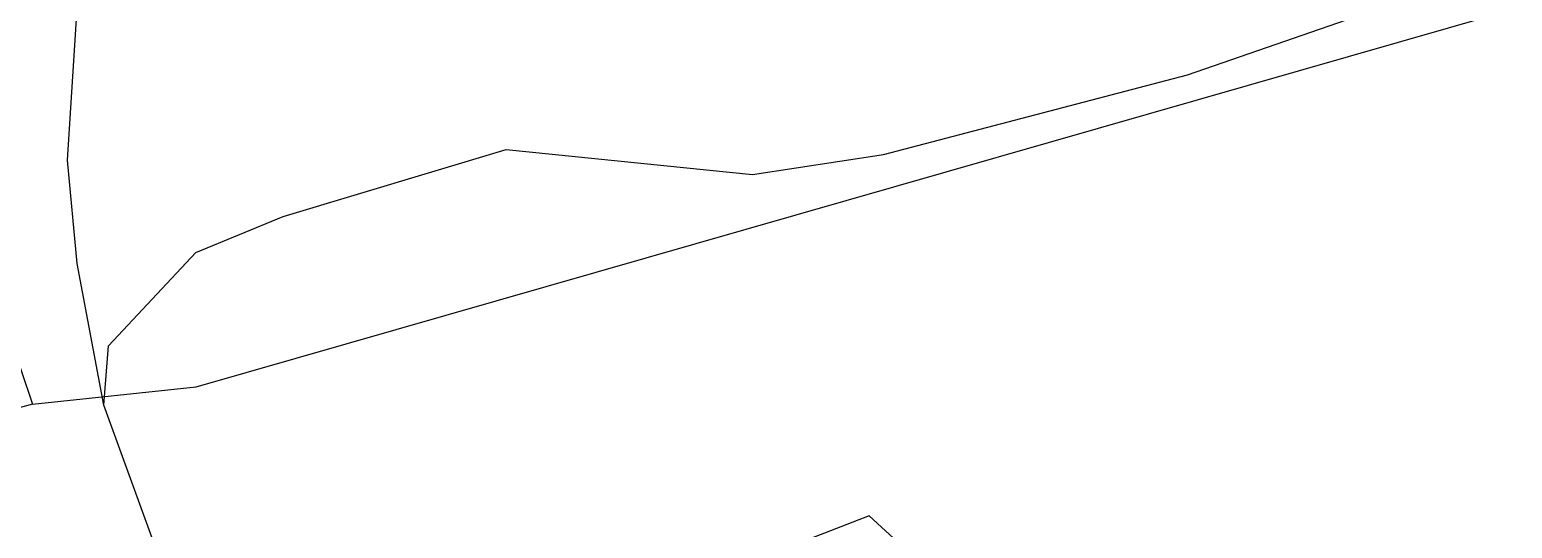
# Model space of a CAD drawing. Header units: inches. Extents: x 653559 to 669309, y 7245317 to 7256454.
# Drawn here: x 662809.1 to 662909.8, y 7252015.9 to 7252049.8 of the extents above; entities that cross this region are included whole.
import ezdxf

# ---------------------------------------------------------------- set-up
doc = ezdxf.new("R2010")
doc.units = ezdxf.units.IN
doc.header["$MEASUREMENT"] = 0
for name, color, linetype in [('Agricola', 3, 'Continuous'), ('Alambrados', 7, 'Continuous'), ('Caminos', 1, 'Continuous')]:
    doc.layers.add(name, color=color, linetype=linetype)

msp = doc.modelspace()

# ---------------------------------------------------------------- linework, layer by layer
at = {"layer": 'Agricola', "transparency": 33554613}
msp.add_lwpolyline([(663784.49, 7251640.49), (663468.58, 7252194.53), (662973.28, 7251975.46), (662929.62, 7251968.31), (662893.11, 7251992.12), (662866.12, 7252016.73), (662831.2, 7252003.24), (663024.87, 7251523.81), (663078.06, 7251355.54), (663259.03, 7250967.39), (663379.68, 7251059.47), (663466.2, 7251158.69)], close=True, dxfattribs=at)
at = {"layer": 'Alambrados', "transparency": 33554613}
for points in [[(662809.33, 7252024.32), (662820.45, 7252025.51), (662929.2, 7252056.73), (663050.11, 7252327.66), (663090.2, 7252418.68), (663350.12, 7252621.34)], [(662719.15, 7252345.73), (662711.3, 7252315.64), (662809.33, 7252024.32), (661974.83, 7251796.91)]]:
    msp.add_lwpolyline(points, dxfattribs=at)
at = {"layer": 'Caminos', "transparency": 33554613}
for points in [[(662814.17, 7252024.26), (662812.37, 7252033.88), (662811.71, 7252040.9), (662813.17, 7252063.65), (662808.27, 7252093.81), (662800.86, 7252119.74), (662787.5, 7252160.89), (662778.51, 7252201.9), (662774.01, 7252225.58), (662773.22, 7252244.76), (662765.74, 7252292.45), (662756.41, 7252319.9), (662750.92, 7252329.82), (662740.94, 7252336.11), (662730.34, 7252339.73), (662710.34, 7252346.82), (662686.31, 7252349.04)], [(662840.1, 7251952.92), (662814.17, 7252024.26), (662814.49, 7252028.28), (662820.42, 7252034.63), (662826.34, 7252037.06), (662841.48, 7252041.61), (662858.2, 7252039.92), (662867.09, 7252041.29), (662887.73, 7252046.69), (662905.72, 7252052.94), (662925.83, 7252063.63), (662929.53, 7252066.69), (662932.92, 7252071.03), (662951.65, 7252114), (662974.72, 7252165.33), (662980.86, 7252190.73), (662988.06, 7252211.58), (663002.24, 7252238.14)]]:
    msp.add_lwpolyline(points, dxfattribs=at)

doc.saveas('drawing.dxf')
